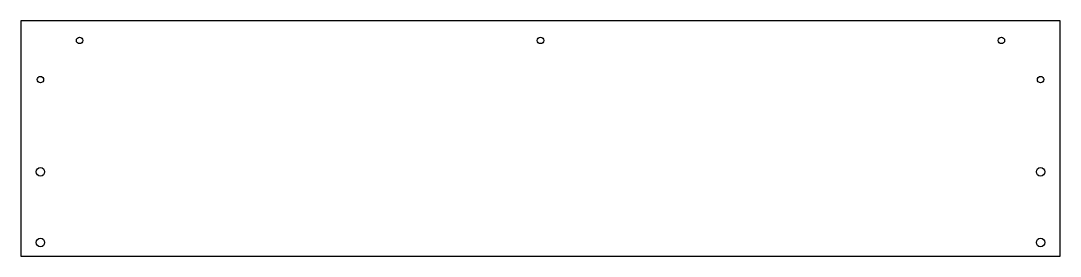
# Model space of a CAD drawing. Header units: millimetres. Extents: x -265 to 265, y 55 to 175.
import ezdxf

# ---------------------------------------------------------------- set-up
doc = ezdxf.new("R2010")
doc.units = ezdxf.units.MM
doc.layers.get('0').update_dxf_attribs({"linetype": 'CONTINUOUS'})

msp = doc.modelspace()

# ---------------------------------------------------------------- linework, layer by layer
msp.add_lwpolyline([(-265, 55), (265, 55), (265, 175), (-265, 175)], close=True)
msp.add_lwpolyline([(-265, 55), (265, 55), (265, 175), (-265, 175)], close=True)
for centre, radius in [((-235, 165), 1.65), ((-235, 165), 1.65), ((0, 165), 1.65), ((0, 165), 1.65), ((235, 165), 1.65), ((235, 165), 1.65), ((-255, 145), 1.65), ((-255, 145), 1.65), ((255, 145), 1.65), ((255, 145), 1.65), ((-255, 98), 2.15), ((-255, 98), 2.15), ((255, 98), 2.15), ((255, 98), 2.15), ((-255, 62), 2.15), ((-255, 62), 2.15), ((255, 62), 2.15), ((255, 62), 2.15)]:
    msp.add_circle(centre, radius)

doc.saveas('drawing.dxf')
